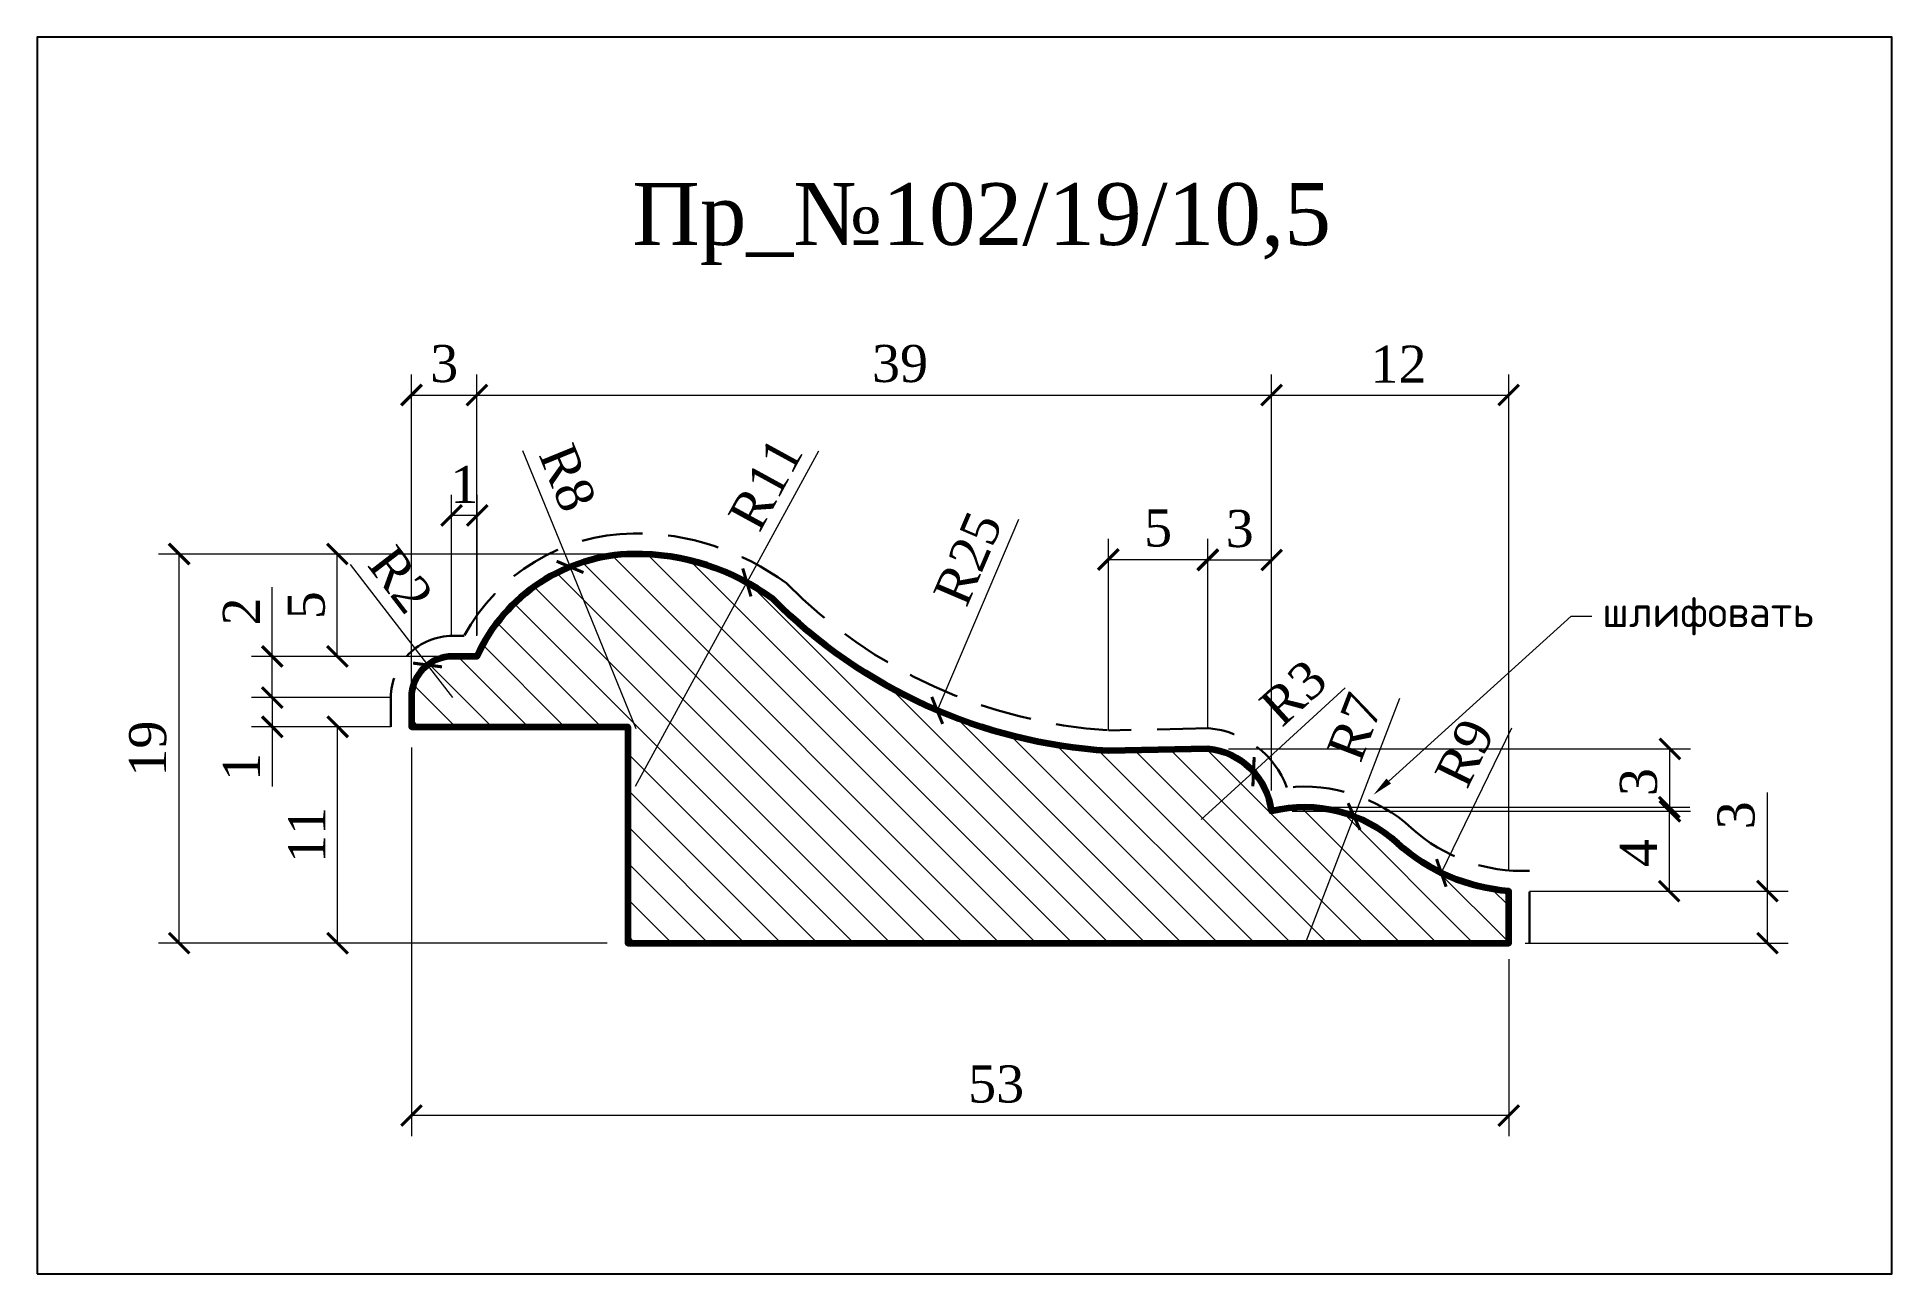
# Model space of a CAD drawing. Header units: millimetres. Extents: x 305745.2 to 305835.2, y -90612.9 to -90552.9.
import ezdxf
from ezdxf import colors
from ezdxf.entities.mleader import LeaderData, LeaderLine
from ezdxf.math import Vec2, Vec3

# ---------------------------------------------------------------- set-up
doc = ezdxf.new("R2010")
doc.units = ezdxf.units.MM
doc.header["$MEASUREMENT"] = 0
doc.linetypes.add('HIDDEN', pattern=[0.375, 0.25, -0.125])
doc.layers.add('Outside panel', color=7, linetype='Continuous', lineweight=18, true_color=0x7f5e57)
for name, color, linetype, lineweight in [('линия 15', 7, 'Continuous', 15), ('линия 50', 1, 'Continuous', 211), ('служебный слой РАЗМЕРЫ', 7, 'Continuous', 9)]:
    doc.layers.add(name, color=color, linetype=linetype, lineweight=lineweight)
doc.layers.add('размеры в модели', color=7, linetype='Continuous')
doc.styles.add('ELECT', font='times.ttf')
doc.styles.get("Standard").update_dxf_attribs({"font": 'times.ttf'})
doc.styles.add('ЕСКД профили текст', font='isocpeur.ttf')
doc.dimstyles.new('M_1', dxfattribs={"dimtxt": 1.8, "dimasz": 1, "dimexe": 1, "dimexo": 1, "dimgap": 0.6, "dimtad": 1, "dimdec": 0, "dimdsep": 46, "dimtxsty": 'Standard', "dimblk": 'ARCHTICK', "dimcen": -5, "dimclrd": 7, "dimclre": 7, "dimclrt": 7, "dimadec": 0, "dimazin": 0, "dimtfac": 1, "dimtdec": 0, "dimtmove": 0, "dimatfit": 3, "dimfxl": 1, "dimtolj": 1, "dimtzin": 0, "dimlwd": 5, "dimlwe": 5, "dimarcsym": 0})

# ---------------------------------------------------------------- blocks, each defined once
blk = doc.blocks.new('_ArchTick')
at = {"color": 0, "linetype": 'ByBlock', "const_width": 0.15}
blk.add_lwpolyline([(-0.5, -0.5), (0.5, 0.5)], dxfattribs=at)
blk = doc.blocks.new('*D23')
at = {"layer": 'Defpoints', "color": 0, "ltscale": 1000, "transparency": 16777216}
for p in [(305806.724, -90590.283), (305816.639, -90594.35), (305824.426, -90594.35)]:
    blk.add_point(p, dxfattribs=at)
at = {"layer": 'линия 15', "color": 7, "lineweight": 5, "ltscale": 1000, "transparency": 16777216}
for p, q in [((305807.724, -90590.283), (305825.426, -90590.283)), ((305824.426, -90590.283), (305824.426, -90594.35)), ((305817.639, -90594.35), (305825.426, -90594.35))]:
    blk.add_line(p, q, dxfattribs=at)
for p, rotation in [((305824.426, -90590.283), 90), ((305824.426, -90594.35), 270)]:
    blk.add_blockref('_ArchTick', p, dxfattribs=dict(at, rotation=rotation))
at = {"layer": 'линия 15', "color": 7, "ltscale": 1000, "transparency": 16777216, "insert": (305822.926, -90592.502), "char_height": 1.8, "attachment_point": 5, "rotation": 90}
blk.add_mtext('\\A1;4', dxfattribs=at)
blk = doc.blocks.new('*D22')
at = {"layer": 'Defpoints', "color": 0, "ltscale": 1000, "transparency": 16777216}
for p in [(305802.04, -90587.453), (305824.46, -90587.453), (305805.134, -90590.474)]:
    blk.add_point(p, dxfattribs=at)
at = {"layer": 'линия 15', "color": 7, "lineweight": 5, "ltscale": 1000, "transparency": 16777216}
for p, q in [((305803.04, -90587.453), (305825.46, -90587.453)), ((305824.46, -90590.474), (305824.46, -90587.453)), ((305806.134, -90590.474), (305825.46, -90590.474))]:
    blk.add_line(p, q, dxfattribs=at)
for p, rotation in [((305824.46, -90587.453), 90), ((305824.46, -90590.474), 270)]:
    blk.add_blockref('_ArchTick', p, dxfattribs=dict(at, rotation=rotation))
at = {"layer": 'линия 15', "color": 7, "ltscale": 1000, "transparency": 16777216, "insert": (305822.944, -90589.062), "char_height": 1.8, "attachment_point": 5, "rotation": 90}
blk.add_mtext('\\A1;3', dxfattribs=at)
blk = doc.blocks.new('*D21')
at = {"layer": 'Defpoints', "color": 0, "ltscale": 1000, "transparency": 16777216}
for p in [(305805.134, -90578.288), (305802.04, -90586.436), (305805.134, -90590.474)]:
    blk.add_point(p, dxfattribs=at)
at = {"layer": 'размеры в модели', "color": 7, "lineweight": 5, "ltscale": 1000, "transparency": 16777216}
for p, q in [((305802.04, -90585.436), (305802.04, -90577.288)), ((305805.134, -90589.474), (305805.134, -90577.288)), ((305802.04, -90578.288), (305805.134, -90578.288))]:
    blk.add_line(p, q, dxfattribs=at)
at = {"layer": 'размеры в модели', "color": 7, "lineweight": 5, "ltscale": 1000, "transparency": 16777216, "rotation": 180}
blk.add_blockref('_ArchTick', (305802.04, -90578.288), dxfattribs=at)
at = {"layer": 'размеры в модели', "color": 7, "lineweight": 5, "ltscale": 1000, "transparency": 16777216}
blk.add_blockref('_ArchTick', (305805.134, -90578.288), dxfattribs=at)
at = {"layer": 'размеры в модели', "color": 7, "ltscale": 1000, "transparency": 16777216, "insert": (305803.587, -90576.773), "char_height": 1.8, "attachment_point": 5}
blk.add_mtext('\\A1;3', dxfattribs=at)
blk = doc.blocks.new('*D20')
at = {"layer": 'Defpoints', "color": 0, "ltscale": 1000, "transparency": 16777216}
for p in [(305816.639, -90570.286), (305805.134, -90590.474), (305816.639, -90594.35)]:
    blk.add_point(p, dxfattribs=at)
at = {"layer": 'размеры в модели', "color": 7, "lineweight": 5, "ltscale": 1000, "transparency": 16777216}
for p, q in [((305805.134, -90589.474), (305805.134, -90569.286)), ((305816.639, -90593.35), (305816.639, -90569.286)), ((305805.134, -90570.286), (305816.639, -90570.286))]:
    blk.add_line(p, q, dxfattribs=at)
at = {"layer": 'размеры в модели', "color": 7, "lineweight": 5, "ltscale": 1000, "transparency": 16777216, "rotation": 180}
blk.add_blockref('_ArchTick', (305805.134, -90570.286), dxfattribs=at)
at = {"layer": 'размеры в модели', "color": 7, "lineweight": 5, "ltscale": 1000, "transparency": 16777216}
blk.add_blockref('_ArchTick', (305816.639, -90570.286), dxfattribs=at)
at = {"layer": 'размеры в модели', "color": 7, "ltscale": 1000, "transparency": 16777216, "insert": (305811.29, -90568.786), "char_height": 1.8, "attachment_point": 5}
blk.add_mtext('\\A1;12', dxfattribs=at)
blk = doc.blocks.new('*D19')
at = {"layer": 'Defpoints', "color": 0, "ltscale": 1000, "transparency": 16777216}
for p in [(305805.134, -90570.286), (305766.57, -90582.967), (305805.134, -90590.474)]:
    blk.add_point(p, dxfattribs=at)
at = {"layer": 'размеры в модели', "color": 7, "lineweight": 5, "ltscale": 1000, "transparency": 16777216}
for p, q in [((305766.57, -90581.967), (305766.57, -90569.286)), ((305805.134, -90589.474), (305805.134, -90569.286)), ((305766.57, -90570.286), (305805.134, -90570.286))]:
    blk.add_line(p, q, dxfattribs=at)
at = {"layer": 'размеры в модели', "color": 7, "lineweight": 5, "ltscale": 1000, "transparency": 16777216, "rotation": 180}
blk.add_blockref('_ArchTick', (305766.57, -90570.286), dxfattribs=at)
at = {"layer": 'размеры в модели', "color": 7, "lineweight": 5, "ltscale": 1000, "transparency": 16777216}
blk.add_blockref('_ArchTick', (305805.134, -90570.286), dxfattribs=at)
at = {"layer": 'размеры в модели', "color": 7, "ltscale": 1000, "transparency": 16777216, "insert": (305787.104, -90568.767), "char_height": 1.8, "attachment_point": 5}
blk.add_mtext('\\A1;39', dxfattribs=at)
blk = doc.blocks.new('*D18')
at = {"layer": 'Defpoints', "color": 0, "ltscale": 1000, "transparency": 16777216}
for p in [(305816.639, -90594.35), (305816.436, -90596.88), (305829.193, -90596.88)]:
    blk.add_point(p, dxfattribs=at)
at = {"layer": 'размеры в модели', "color": 7, "lineweight": 5, "ltscale": 1000, "transparency": 16777216}
for p, q in [((305829.193, -90594.35), (305829.193, -90589.574)), ((305817.639, -90594.35), (305830.193, -90594.35)), ((305829.193, -90596.88), (305829.193, -90594.35)), ((305817.436, -90596.88), (305830.193, -90596.88))]:
    blk.add_line(p, q, dxfattribs=at)
for p, rotation in [((305829.193, -90594.35), 90), ((305829.193, -90596.88), 270)]:
    blk.add_blockref('_ArchTick', p, dxfattribs=dict(at, rotation=rotation))
at = {"layer": 'размеры в модели', "color": 7, "ltscale": 1000, "transparency": 16777216, "insert": (305827.677, -90590.674), "char_height": 1.8, "attachment_point": 5, "rotation": 90}
blk.add_mtext('\\A1;3', dxfattribs=at)
blk = doc.blocks.new('*D17')
at = {"layer": 'Defpoints', "color": 0, "ltscale": 1000, "transparency": 16777216}
for p in [(305802.04, -90578.263), (305797.213, -90587.553), (305802.04, -90587.453)]:
    blk.add_point(p, dxfattribs=at)
at = {"layer": 'размеры в модели', "color": 7, "lineweight": 5, "ltscale": 1000, "transparency": 16777216}
for p, q in [((305797.213, -90586.553), (305797.213, -90577.263)), ((305802.04, -90586.453), (305802.04, -90577.263)), ((305797.213, -90578.263), (305802.04, -90578.263))]:
    blk.add_line(p, q, dxfattribs=at)
at = {"layer": 'размеры в модели', "color": 7, "lineweight": 5, "ltscale": 1000, "transparency": 16777216, "rotation": 180}
blk.add_blockref('_ArchTick', (305797.213, -90578.263), dxfattribs=at)
at = {"layer": 'размеры в модели', "color": 7, "lineweight": 5, "ltscale": 1000, "transparency": 16777216}
blk.add_blockref('_ArchTick', (305802.04, -90578.263), dxfattribs=at)
at = {"layer": 'размеры в модели', "color": 7, "ltscale": 1000, "transparency": 16777216, "insert": (305799.626, -90576.747), "char_height": 1.8, "attachment_point": 5}
blk.add_mtext('\\A1;5', dxfattribs=at)
blk = doc.blocks.new('*D16')
at = {"layer": 'Defpoints', "color": 0, "ltscale": 1000, "transparency": 16777216}
for p in [(305765.343, -90576.123), (305765.343, -90582.968), (305766.585, -90582.935)]:
    blk.add_point(p, dxfattribs=at)
at = {"layer": 'размеры в модели', "color": 7, "lineweight": 5, "ltscale": 1000, "transparency": 16777216}
for p, q in [((305765.343, -90581.968), (305765.343, -90575.123)), ((305766.585, -90581.935), (305766.585, -90575.123)), ((305766.585, -90576.123), (305765.343, -90576.123))]:
    blk.add_line(p, q, dxfattribs=at)
at = {"layer": 'размеры в модели', "color": 7, "lineweight": 5, "ltscale": 1000, "transparency": 16777216, "rotation": 180}
blk.add_blockref('_ArchTick', (305765.343, -90576.123), dxfattribs=at)
at = {"layer": 'размеры в модели', "color": 7, "lineweight": 5, "ltscale": 1000, "transparency": 16777216}
blk.add_blockref('_ArchTick', (305766.585, -90576.123), dxfattribs=at)
at = {"layer": 'размеры в модели', "color": 7, "ltscale": 1000, "transparency": 16777216, "insert": (305765.964, -90574.623), "char_height": 1.8, "attachment_point": 5}
blk.add_mtext('\\A1;1', dxfattribs=at)
blk = doc.blocks.new('*D15')
at = {"layer": 'Defpoints', "color": 0, "ltscale": 1000, "transparency": 16777216}
for p in [(305764.177, -90583.382), (305765.397, -90584.967)]:
    blk.add_point(p, dxfattribs=at)
at = {"layer": 'размеры в модели', "color": 7, "lineweight": 5, "ltscale": 1000, "transparency": 16777216}
for p in [(305760.429, -90578.511), (305765.397, -90584.967)]:
    blk.add_line(p, (305764.177, -90583.382), dxfattribs=at)
at = {"layer": 'размеры в модели', "color": 7, "lineweight": 5, "ltscale": 1000, "transparency": 16777216, "rotation": 307.5739198939527}
blk.add_blockref('_ArchTick', (305764.177, -90583.382), dxfattribs=at)
at = {"layer": 'размеры в модели', "color": 7, "ltscale": 1000, "transparency": 16777216, "insert": (305762.882, -90579.24), "char_height": 1.8, "attachment_point": 5, "rotation": 307.57392}
blk.add_mtext('\\A1;R2', dxfattribs=at)
blk = doc.blocks.new('*D14')
at = {"layer": 'Defpoints', "color": 0, "ltscale": 1000, "transparency": 16777216}
for p in [(305766.574, -90570.286), (305766.574, -90582.967), (305763.397, -90586.38)]:
    blk.add_point(p, dxfattribs=at)
at = {"layer": 'размеры в модели', "color": 7, "lineweight": 5, "ltscale": 1000, "transparency": 16777216}
for p, q in [((305763.397, -90585.38), (305763.397, -90569.286)), ((305766.574, -90581.967), (305766.574, -90569.286)), ((305763.397, -90570.286), (305766.574, -90570.286))]:
    blk.add_line(p, q, dxfattribs=at)
at = {"layer": 'размеры в модели', "color": 7, "lineweight": 5, "ltscale": 1000, "transparency": 16777216, "rotation": 180}
blk.add_blockref('_ArchTick', (305763.397, -90570.286), dxfattribs=at)
at = {"layer": 'размеры в модели', "color": 7, "lineweight": 5, "ltscale": 1000, "transparency": 16777216}
blk.add_blockref('_ArchTick', (305766.574, -90570.286), dxfattribs=at)
at = {"layer": 'размеры в модели', "color": 7, "ltscale": 1000, "transparency": 16777216, "insert": (305764.986, -90568.77), "char_height": 1.8, "attachment_point": 5}
blk.add_mtext('\\A1;3', dxfattribs=at)
blk = doc.blocks.new('*D13')
at = {"layer": 'Defpoints', "color": 0, "ltscale": 1000, "transparency": 16777216}
for p in [(305779.672, -90579.377), (305774.271, -90589.259)]:
    blk.add_point(p, dxfattribs=at)
at = {"layer": 'размеры в модели', "color": 7, "lineweight": 5, "ltscale": 1000, "transparency": 16777216}
for p in [(305783.154, -90573.005), (305774.271, -90589.259)]:
    blk.add_line(p, (305779.672, -90579.377), dxfattribs=at)
at = {"layer": 'размеры в модели', "color": 7, "lineweight": 5, "ltscale": 1000, "transparency": 16777216, "rotation": 241.3431019279775}
blk.add_blockref('_ArchTick', (305779.672, -90579.377), dxfattribs=at)
at = {"layer": 'размеры в модели', "color": 7, "ltscale": 1000, "transparency": 16777216, "insert": (305780.576, -90574.594), "char_height": 1.8, "attachment_point": 5, "rotation": 61.3431}
blk.add_mtext('\\A1;R11', dxfattribs=at)
blk = doc.blocks.new('*D12')
at = {"layer": 'Defpoints', "color": 0, "ltscale": 1000, "transparency": 16777216}
for p in [(305817.298, -90585.389), (305813.368, -90593.469)]:
    blk.add_point(p, dxfattribs=at)
at = {"layer": 'размеры в модели', "color": 7, "lineweight": 5, "ltscale": 1000, "transparency": 16777216}
blk.add_line((305816.781, -90586.452), (305813.368, -90593.469), dxfattribs=at)
at = {"layer": 'размеры в модели', "color": 7, "lineweight": 5, "ltscale": 1000, "transparency": 16777216, "rotation": 244.0595884985859}
blk.add_blockref('_ArchTick', (305813.368, -90593.469), dxfattribs=at)
at = {"layer": 'размеры в модели', "color": 7, "ltscale": 1000, "transparency": 16777216, "insert": (305814.51, -90587.65), "char_height": 1.8, "attachment_point": 5, "rotation": 64.05959}
blk.add_mtext('\\A1;R9', dxfattribs=at)
blk = doc.blocks.new('*D11')
at = {"layer": 'Defpoints', "color": 0, "ltscale": 1000, "transparency": 16777216}
for p in [(305809.134, -90590.73), (305806.724, -90597.009)]:
    blk.add_point(p, dxfattribs=at)
at = {"layer": 'размеры в модели', "color": 7, "lineweight": 5, "ltscale": 1000, "transparency": 16777216}
for p in [(305811.334, -90585), (305806.724, -90597.009)]:
    blk.add_line(p, (305809.134, -90590.73), dxfattribs=at)
at = {"layer": 'размеры в модели', "color": 7, "lineweight": 5, "ltscale": 1000, "transparency": 16777216, "rotation": 249.0007733446654}
blk.add_blockref('_ArchTick', (305809.134, -90590.73), dxfattribs=at)
at = {"layer": 'размеры в модели', "color": 7, "ltscale": 1000, "transparency": 16777216, "insert": (305809.175, -90586.387), "char_height": 1.8, "attachment_point": 5, "rotation": 69.00077}
blk.add_mtext('\\A1;R7', dxfattribs=at)
blk = doc.blocks.new('*D10')
at = {"layer": 'Defpoints', "color": 0, "ltscale": 1000, "transparency": 16777216}
for p in [(305804.256, -90588.558), (305801.712, -90590.884)]:
    blk.add_point(p, dxfattribs=at)
at = {"layer": 'размеры в модели', "color": 7, "lineweight": 5, "ltscale": 1000, "transparency": 16777216}
for p in [(305808.71, -90584.486), (305801.712, -90590.884)]:
    blk.add_line(p, (305804.256, -90588.558), dxfattribs=at)
at = {"layer": 'размеры в модели', "color": 7, "lineweight": 5, "ltscale": 1000, "transparency": 16777216, "rotation": 222.4367614983057}
blk.add_blockref('_ArchTick', (305804.256, -90588.558), dxfattribs=at)
at = {"layer": 'размеры в модели', "color": 7, "ltscale": 1000, "transparency": 16777216, "insert": (305806.198, -90584.729), "char_height": 1.8, "attachment_point": 5, "rotation": 42.43676}
blk.add_mtext('\\A1;R3', dxfattribs=at)
blk = doc.blocks.new('*D9')
at = {"layer": 'Defpoints', "color": 0, "ltscale": 1000, "transparency": 16777216}
for p in [(305798.772, -90562.451), (305788.906, -90585.585)]:
    blk.add_point(p, dxfattribs=at)
at = {"layer": 'размеры в модели', "color": 7, "lineweight": 5, "ltscale": 1000, "transparency": 16777216}
blk.add_line((305792.856, -90576.322), (305788.906, -90585.585), dxfattribs=at)
at = {"layer": 'размеры в модели', "color": 7, "lineweight": 5, "ltscale": 1000, "transparency": 16777216, "rotation": 246.9034689529552}
blk.add_blockref('_ArchTick', (305788.906, -90585.585), dxfattribs=at)
at = {"layer": 'размеры в модели', "color": 7, "ltscale": 1000, "transparency": 16777216, "insert": (305790.401, -90578.216), "char_height": 1.8, "attachment_point": 5, "rotation": 66.90347}
blk.add_mtext('\\A1;R25', dxfattribs=at)
blk = doc.blocks.new('*D8')
at = {"layer": 'Defpoints', "color": 0, "ltscale": 1000, "transparency": 16777216}
for p in [(305771.093, -90578.624), (305774.296, -90586.486)]:
    blk.add_point(p, dxfattribs=at)
at = {"layer": 'размеры в модели', "color": 7, "lineweight": 5, "ltscale": 1000, "transparency": 16777216}
for p in [(305768.79, -90572.972), (305774.296, -90586.486)]:
    blk.add_line(p, (305771.093, -90578.624), dxfattribs=at)
at = {"layer": 'размеры в модели', "color": 7, "lineweight": 5, "ltscale": 1000, "transparency": 16777216, "rotation": 292.1656774410549}
blk.add_blockref('_ArchTick', (305771.093, -90578.624), dxfattribs=at)
at = {"layer": 'размеры в модели', "color": 7, "ltscale": 1000, "transparency": 16777216, "insert": (305770.968, -90574.3), "char_height": 1.8, "attachment_point": 5, "rotation": 292.16568}
blk.add_mtext('\\A1;R8', dxfattribs=at)
blk = doc.blocks.new('*D7')
at = {"layer": 'Defpoints', "color": 0, "ltscale": 1000, "transparency": 16777216}
for p in [(305752.125, -90577.998), (305774.165, -90577.998), (305773.897, -90596.88)]:
    blk.add_point(p, dxfattribs=at)
at = {"layer": 'размеры в модели', "color": 7, "lineweight": 5, "ltscale": 1000, "transparency": 16777216}
for p, q in [((305773.165, -90577.998), (305751.125, -90577.998)), ((305752.125, -90596.88), (305752.125, -90577.998)), ((305772.897, -90596.88), (305751.125, -90596.88))]:
    blk.add_line(p, q, dxfattribs=at)
for p, rotation in [((305752.125, -90577.998), 90), ((305752.125, -90596.88), 270)]:
    blk.add_blockref('_ArchTick', p, dxfattribs=dict(at, rotation=rotation))
at = {"layer": 'размеры в модели', "color": 7, "ltscale": 1000, "transparency": 16777216, "insert": (305750.606, -90587.439), "char_height": 1.8, "attachment_point": 5, "rotation": 90}
blk.add_mtext('\\A1;19', dxfattribs=at)
blk = doc.blocks.new('*D5')
at = {"layer": 'Defpoints', "color": 0, "ltscale": 1000, "transparency": 16777216}
for p in [(305756.643, -90582.967), (305765.401, -90582.967), (305763.401, -90584.967)]:
    blk.add_point(p, dxfattribs=at)
at = {"layer": 'размеры в модели', "color": 7, "lineweight": 5, "ltscale": 1000, "transparency": 16777216}
for p, q in [((305756.643, -90582.967), (305756.643, -90579.606)), ((305764.401, -90582.967), (305755.643, -90582.967)), ((305756.643, -90584.967), (305756.643, -90582.967)), ((305762.401, -90584.967), (305755.643, -90584.967))]:
    blk.add_line(p, q, dxfattribs=at)
for p, rotation in [((305756.643, -90582.967), 90), ((305756.643, -90584.967), 270)]:
    blk.add_blockref('_ArchTick', p, dxfattribs=dict(at, rotation=rotation))
at = {"layer": 'размеры в модели', "color": 7, "ltscale": 1000, "transparency": 16777216, "insert": (305755.143, -90580.787), "char_height": 1.8, "attachment_point": 5, "rotation": 90}
blk.add_mtext('\\A1;2', dxfattribs=at)
blk = doc.blocks.new('*D4')
at = {"layer": 'Defpoints', "color": 0, "ltscale": 1000, "transparency": 16777216}
for p in [(305763.401, -90584.967), (305756.643, -90586.38), (305763.401, -90586.38)]:
    blk.add_point(p, dxfattribs=at)
at = {"layer": 'размеры в модели', "color": 7, "lineweight": 5, "ltscale": 1000, "transparency": 16777216}
for p, q in [((305762.401, -90584.967), (305755.643, -90584.967)), ((305756.643, -90584.967), (305756.643, -90586.38)), ((305762.401, -90586.38), (305755.643, -90586.38)), ((305756.643, -90586.38), (305756.643, -90589.273))]:
    blk.add_line(p, q, dxfattribs=at)
for p, rotation in [((305756.643, -90584.967), 90), ((305756.643, -90586.38), 270)]:
    blk.add_blockref('_ArchTick', p, dxfattribs=dict(at, rotation=rotation))
at = {"layer": 'размеры в модели', "color": 7, "ltscale": 1000, "transparency": 16777216, "insert": (305755.143, -90588.327), "char_height": 1.8, "attachment_point": 5, "rotation": 90}
blk.add_mtext('\\A1;1', dxfattribs=at)
blk = doc.blocks.new('*D3')
at = {"layer": 'Defpoints', "color": 0, "ltscale": 1000, "transparency": 16777216}
for p in [(305759.815, -90586.38), (305763.401, -90586.38), (305773.901, -90596.88)]:
    blk.add_point(p, dxfattribs=at)
at = {"layer": 'размеры в модели', "color": 7, "lineweight": 5, "ltscale": 1000, "transparency": 16777216}
for p, q in [((305762.401, -90586.38), (305758.815, -90586.38)), ((305759.815, -90596.88), (305759.815, -90586.38)), ((305772.901, -90596.88), (305758.815, -90596.88))]:
    blk.add_line(p, q, dxfattribs=at)
for p, rotation in [((305759.815, -90586.38), 90), ((305759.815, -90596.88), 270)]:
    blk.add_blockref('_ArchTick', p, dxfattribs=dict(at, rotation=rotation))
at = {"layer": 'размеры в модели', "color": 7, "ltscale": 1000, "transparency": 16777216, "insert": (305758.315, -90591.63), "char_height": 1.8, "attachment_point": 5, "rotation": 90}
blk.add_mtext('\\A1;11', dxfattribs=at)
blk = doc.blocks.new('*D2')
at = {"layer": 'Defpoints', "color": 0, "ltscale": 1000, "transparency": 16777216}
for p in [(305763.397, -90586.38), (305816.639, -90596.649), (305763.397, -90605.236)]:
    blk.add_point(p, dxfattribs=at)
at = {"layer": 'размеры в модели', "color": 7, "lineweight": 5, "ltscale": 1000, "transparency": 16777216}
for p, q in [((305763.397, -90587.38), (305763.397, -90606.236)), ((305816.639, -90597.649), (305816.639, -90606.236)), ((305816.639, -90605.236), (305763.397, -90605.236))]:
    blk.add_line(p, q, dxfattribs=at)
at = {"layer": 'размеры в модели', "color": 7, "lineweight": 5, "ltscale": 1000, "transparency": 16777216, "rotation": 180}
blk.add_blockref('_ArchTick', (305763.397, -90605.236), dxfattribs=at)
at = {"layer": 'размеры в модели', "color": 7, "lineweight": 5, "ltscale": 1000, "transparency": 16777216}
blk.add_blockref('_ArchTick', (305816.639, -90605.236), dxfattribs=at)
at = {"layer": 'размеры в модели', "color": 7, "ltscale": 1000, "transparency": 16777216, "insert": (305791.768, -90603.72), "char_height": 1.8, "attachment_point": 5}
blk.add_mtext('\\A1;53', dxfattribs=at)

msp = doc.modelspace()

# ---------------------------------------------------------------- hatches: boundary and pattern name
at = {"layer": 'Outside panel', "ltscale": 1000}
h = msp.add_hatch(dxfattribs=at)
h.set_pattern_fill('ANSI31', color=256, scale=10, angle=90)
h.set_pattern_definition([(135, (-4467.3902, 378.0264), (-0.8838834765, -0.8838834765), [])])
h.paths.add_polyline_path([(305805.134, -90590.474, 0.352736), (305802.04, -90587.453), (305797.213, -90587.553, -0.183665), (305780.931, -90580.178, 0.162052), (305774.16, -90577.998, 0.289584), (305766.57, -90582.967), (305765.397, -90582.967, 0.414214), (305763.397, -90584.967), (305763.397, -90586.38), (305773.892, -90586.38), (305773.892, -90596.88), (305816.639, -90596.88), (305816.639, -90594.35, -0.167768), (305811.251, -90592.035, 0.249222)])

# ---------------------------------------------------------------- linework, layer by layer
at = {"color": 6, "ltscale": 1000}
msp.add_lwpolyline([(305745.232, -90612.922), (305835.232, -90612.922), (305835.232, -90552.922), (305745.232, -90552.922)], close=True, dxfattribs=at)
at = {"layer": 'линия 50', "color": 1, "linetype": 'HIDDEN', "lineweight": 30, "ltscale": 10, "true_color": 0xff0909}
msp.add_lwpolyline([(305817.639, -90596.88), (305817.639, -90593.367, -0.197768), (305811.924, -90591.295, 0.215245), (305805.878, -90589.33, 0.290935), (305802.073, -90586.452), (305797.234, -90586.552, -0.184035), (305781.588, -90579.419, 0.163801), (305774.147, -90576.998, 0.271082), (305765.951, -90581.967), (305765.397, -90581.967, 0.414214), (305762.397, -90584.967), (305762.397, -90586.38)], format="xyb", dxfattribs=at)
at = {"layer": 'линия 50', "color": 7}
msp.add_lwpolyline([(305773.897, -90596.88), (305816.639, -90596.88), (305816.639, -90594.35, -0.167766), (305811.251, -90592.035, 0.249225), (305805.134, -90590.474), (305805.134, -90590.474, 0.352736), (305802.04, -90587.453), (305797.213, -90587.553, -0.183665), (305780.931, -90580.178, 0.162052), (305774.16, -90577.998, 0.289584), (305766.57, -90582.967), (305765.397, -90582.967, 0.414214), (305763.397, -90584.967), (305763.397, -90586.38), (305773.892, -90586.38), (305773.892, -90596.88), (305773.892, -90596.88), (305773.892, -90596.88)], format="xyb", dxfattribs=at)

# ---------------------------------------------------------------- texts
at = {"color": 7, "ltscale": 1000, "style": 'ELECT'}
msp.add_text('Пр_№102/19/10,5 ', height=3, dxfattribs=at).set_placement((305774.115, -90563.005))

# ---------------------------------------------------------------- dimensions: what is measured, and where the dimension line sits
at = {"layer": 'линия 15', "color": 5, "ltscale": 1000}
for base, p1, p2, picture, middle in [((305824.46, -90587.453), (305805.134, -90590.474), (305802.04, -90587.453), '*D22', (305824.46, -90589.062)), ((305824.426, -90594.35), (305806.724, -90590.283), (305816.639, -90594.35), '*D23', (305824.426, -90592.502))]:
    dim = msp.add_linear_dim(base=base, p1=p1, p2=p2, angle=90, dimstyle='M_1', dxfattribs=at)
    dim.commit()
    dim.dimension.update_dxf_attribs({"geometry": picture, "text_midpoint": middle, "dimtype": 128})
at = {"layer": 'размеры в модели', "color": 0, "ltscale": 1000}
for center, mpoint, picture, middle in [((305798.772, -90562.451), (305788.906, -90585.585), '*D9', (305791.795, -90578.81)), ((305817.298, -90585.389), (305813.368, -90593.469), '*D12', (305815.875, -90588.314))]:
    dim = msp.add_radius_dim(center=center, mpoint=mpoint, dimstyle='M_1', override={"dimtxt": 1.8}, dxfattribs=at)
    dim.commit()
    dim.dimension.update_dxf_attribs({"geometry": picture, "text_midpoint": middle, "dimtype": 132})
for base, p1, p2, picture, middle in [((305766.574, -90570.286), (305763.397, -90586.38), (305766.574, -90582.967), '*D14', (305764.986, -90570.286)), ((305805.134, -90570.286), (305766.57, -90582.967), (305805.134, -90590.474), '*D19', (305787.104, -90570.286)), ((305816.639, -90570.286), (305805.134, -90590.474), (305816.639, -90594.35), '*D20', (305811.29, -90570.286)), ((305765.343, -90576.123), (305766.585, -90582.935), (305765.343, -90582.968), '*D16', (305765.964, -90576.123)), ((305802.04, -90578.263), (305797.213, -90587.553), (305802.04, -90587.453), '*D17', (305799.626, -90578.263)), ((305805.134, -90578.288), (305802.04, -90586.436), (305805.134, -90590.474), '*D21', (305803.587, -90578.288))]:
    dim = msp.add_linear_dim(base=base, p1=p1, p2=p2, dimstyle='M_1', override={"dimtxt": 1.8}, dxfattribs=at)
    dim.commit()
    dim.dimension.update_dxf_attribs({"geometry": picture, "text_midpoint": middle, "dimtype": 128})
for center, mpoint, picture, middle in [((305774.271, -90589.259), (305779.672, -90579.377), '*D13', (305780.576, -90574.594)), ((305774.296, -90586.486), (305771.093, -90578.624), '*D8', (305770.968, -90574.3)), ((305765.397, -90584.967), (305764.177, -90583.382), '*D15', (305762.882, -90579.24)), ((305801.712, -90590.884), (305804.256, -90588.558), '*D10', (305806.198, -90584.729)), ((305806.724, -90597.009), (305809.134, -90590.73), '*D11', (305809.175, -90586.387))]:
    dim = msp.add_radius_dim(center=center, mpoint=mpoint, dimstyle='M_1', override={"dimtxt": 1.8}, dxfattribs=at)
    dim.commit()
    dim.dimension.update_dxf_attribs({"geometry": picture, "text_midpoint": middle})
for base, p1, p2, picture, middle in [((305752.125, -90577.998), (305773.897, -90596.88), (305774.165, -90577.998), '*D7', (305750.606, -90587.439)), ((305756.643, -90582.967), (305763.401, -90584.967), (305765.401, -90582.967), '*D5', (305755.143, -90580.787)), ((305756.643, -90586.38), (305763.401, -90584.967), (305763.401, -90586.38), '*D4', (305755.143, -90588.327)), ((305759.81466708, -90586.380044193), (305773.901392727, -90596.880044193), (305763.401392727, -90586.380044193), '*D3', (305758.31466708, -90591.630044193))]:
    dim = msp.add_linear_dim(base=base, p1=p1, p2=p2, angle=90, dimstyle='M_1', override={"dimtxt": 1.8}, dxfattribs=at)
    dim.commit()
    dim.dimension.update_dxf_attribs({"geometry": picture, "text_midpoint": middle})
msp.add_linear_dim(base=(305759.8, -90577.998), p1=(305766.574, -90582.967), p2=(305774.165, -90577.998), angle=90, dimstyle='M_1', override={"dimtxt": 1.8}, dxfattribs=at).render()
dim = msp.add_linear_dim(base=(305763.397, -90605.236), p1=(305816.639, -90596.649), p2=(305763.397, -90586.38), angle=180, dimstyle='M_1', override={"dimtxt": 1.8}, dxfattribs=at)
dim.commit()
dim.dimension.update_dxf_attribs({"geometry": '*D2', "text_midpoint": (305791.768, -90605.236), "dimtype": 128})
dim = msp.add_linear_dim(base=(305829.193, -90596.88), p1=(305816.639, -90594.35), p2=(305816.436, -90596.88), angle=90, dimstyle='M_1', dxfattribs=at)
dim.commit()
dim.dimension.update_dxf_attribs({"geometry": '*D18', "text_midpoint": (305829.193, -90590.674), "dimtype": 128})

# ---------------------------------------------------------------- leaders
at = {"layer": 'служебный слой РАЗМЕРЫ'}
ml = msp.add_multileader_mtext('Standard', dxfattribs=at)
ml.set_content('\\A1;шлифовать', color=256, style='ЕСКД профили текст')
ml.set_leader_properties(color=256, linetype='ByLayer', lineweight=-1)
ml.build(insert=Vec2(0, 0))
ml.multileader.update_dxf_attribs({"dogleg_length": 1, "arrow_head_size": 1})
ctx = ml.context
ctx.base_point, ctx.char_height, ctx.arrow_head_size, ctx.landing_gap_size, ctx.plane_origin = Vec3(305820.674, -90581.02), 1.5, 1, 0.5, Vec3(305834.15, -90554.851)
notes = []
notes.append((ctx, [(1, (1, 1, 0), (305819.674, -90581.02), (1, 0), 1, [(0, [(305810.074, -90589.682)], 0, [])])]))
ctx.mtext.insert, ctx.mtext.flow_direction = Vec3(305821.174, -90580.045), 5
for ctx, leaders in notes:
    for number, flags, end, landing, length, lines in leaders:
        leader = LeaderData()
        leader.index, (leader.has_last_leader_line, leader.has_dogleg_vector, leader.attachment_direction) = number, flags
        leader.last_leader_point, leader.dogleg_vector, leader.dogleg_length = Vec3(end), Vec3(landing), length
        for number, points, colour, breaks in lines:
            line = LeaderLine()
            line.index, line.vertices, line.color, line.breaks = number, Vec3.list(points), colors.encode_raw_color(colour), breaks
            leader.lines.append(line)
        ctx.leaders.append(leader)

doc.saveas('drawing.dxf')
